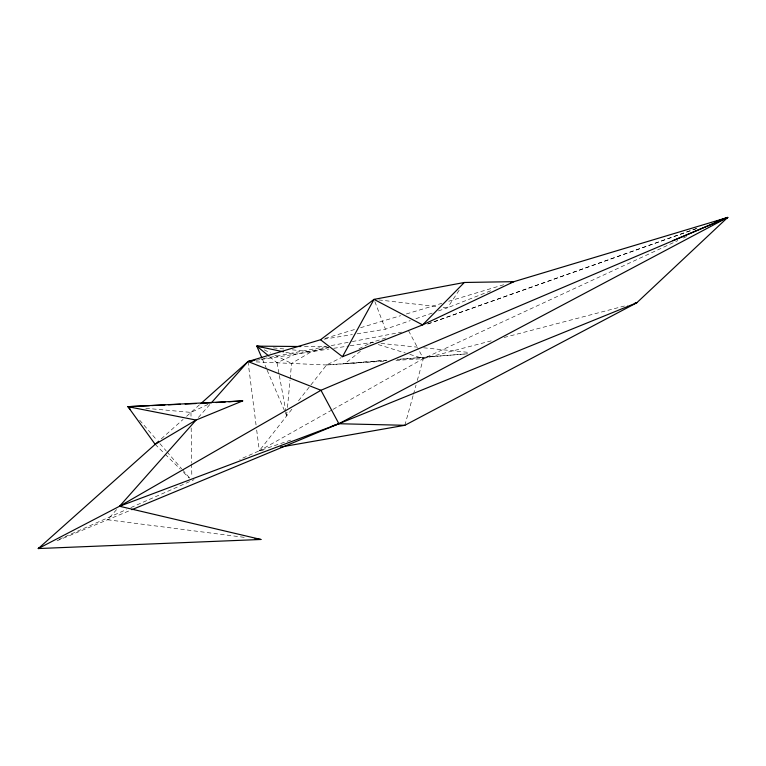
<?xml version="1.0" encoding="UTF-8"?>
<svg xmlns="http://www.w3.org/2000/svg" width="766" height="766" viewBox="0 0 766 766"><rect width="100%" height="100%" fill="white"/><g stroke="black" fill="none" stroke-linecap="round" stroke-linejoin="round"><path stroke-width="0.57" stroke-dasharray="3.83 2.87" d="M285.316 412.558L286.714 415.823L287.039 412.252M287.48 407.493L290.017 380.108M290.132 378.921L291.568 363.448L311.207 351.776L328.413 347.592M404.86 425.293L413.152 395.4M413.477 394.251L416.024 385.059M417.298 380.463L423.359 358.612L417.891 348.31M459.131 290.276L447.468 307.798L438.449 310.919M291.875 409.236L259.31 450.791L239.729 459.447M298.52 400.762L326.555 364.989L341.196 357.655M116.566 509.629L107.613 519.769L245.589 537.502M198.356 417.47L210.583 403.692M161.272 438.88L183.103 419.414M186.598 416.302L199.878 404.458M360.422 351.288L344.69 363.793L386.38 360.403M369.672 343.934L371.529 342.469L387.251 337.509M331.994 409.954L259.31 450.791L256.639 429.649M333.028 409.37L423.359 358.612L677.881 240.562M358.976 348.75L371.529 342.469L373.894 342.708M269.67 356.745L277.014 362.806L295.111 354.256L330.701 346.988M145.799 408.288L190.964 412.405L211.349 402.839M683.291 238.044L686.547 236.541M58.992 539.398L126.524 509.524M130.881 507.599L194.047 479.66M57 540.786L130.737 510.166M490.661 290.812L447.468 307.798L442.729 307.262M427.754 323.98L697.252 228.268M427.696 323.999L697.491 228.172M357.109 333.804L385.432 329.198L410.25 320.638M415.89 318.694L432.809 312.863M290.697 440.115L259.31 450.791L265.18 449.757M325.11 338.371L354.859 329.437M360.585 327.714L400.637 315.688M406.353 313.964L441.829 303.317M448.694 301.249L505.905 284.071M395.945 360.422L423.359 358.612L492.586 340.506M504.114 337.49L627.565 305.194M263.255 358.612L325.368 346.72M331.228 345.6L351.154 341.78M352.322 341.559L401.547 332.138M324.075 339.166L352.389 334.57M256.256 360.25L259.789 359.704M260.967 359.522L328.949 349.037M333.679 348.31L349.057 345.935M350.234 345.753L371.529 342.469M397.094 359.522L467.365 353.806L397.573 359.34M256.141 361.878L326.555 364.989L386.926 360.183M326.555 364.989L385.221 361.121M304.466 346.538L327.092 346.711M380.999 343.436L417.69 347.19M423.617 347.793L468.601 352.398M273.376 347.869L284.014 348.961M292.296 349.823L311.207 351.776M378.749 299.918L437.989 306.716M285.833 352.293L295.111 354.256M378.289 344.576L405.329 353.002M409.839 354.399L423.359 358.612M264.193 349.823L270.513 352.963M274.716 355.06L291.568 363.448M155.163 444.328L164.336 453.405M165.169 454.228L180.192 469.07M183.524 472.373L189.365 478.147M139.661 420.189L156.8 440.038M159.922 443.638L166.155 450.858M166.931 451.758L181.743 468.897M182.519 469.797L189.537 477.917M408.584 330.788L417.336 347.276M262.432 359.216L266.635 369.011M267.095 370.102L284.847 411.466M374.852 301.584L385.432 329.198M277.014 362.806L279.121 374.325M279.331 375.484L285.871 411.218M286.082 412.367L286.714 415.823M248.021 361.523L256.045 424.948M190.964 412.405L191.031 417.192M191.174 427.964L191.634 462.664M191.644 463.861L191.826 477.026"/><path stroke-width="1.15" d="M342.479 356.717L374.009 299.372L464.32 282.482L513.919 281.658L422.612 324.899L342.479 356.717L320.533 339.74L248.021 361.523L200.769 403.663M280.442 447.085L404.86 425.293L636.795 302.771L727.7 217.448L320.964 390.287L119.553 506.249L260.919 539.475L38.3 548.552L119.553 506.249L196.067 420.055L242.698 400.905L127.97 406.669L155.163 444.328L196.067 420.055L127.97 406.669L130.306 409.37M211.349 402.839L248.021 361.523L255.049 360.183M464.32 282.482L422.612 324.899L374.009 299.372L320.533 339.74M40.502 547.633L38.3 548.552L158.658 441.216M131.838 509.706L338.888 423.732L727.7 217.448L510.482 282.692M723.372 219.459L727.7 217.448L715.396 221.814M38.3 548.552L40.474 547.585M673.008 240.648L727.7 217.448L715.3 221.853M119.553 506.249L338.888 423.732L636.795 302.771L634.487 303.384M332.166 426.02L338.888 423.732L404.86 425.293M252.723 360.796L248.021 361.523L320.964 390.287L338.888 423.732M215.993 402.552L225.281 401.978M228.766 401.757L242.698 400.905M149.408 405.683L127.97 406.669L132.729 407.1M151.792 405.568L164.891 404.965M168.472 404.802L180.374 404.257M185.142 404.036L195.866 403.548M201.822 403.27L210.152 402.887M261.962 358.134L256.83 346.155L300.885 346.51M268.751 355.989L256.83 346.155L261.551 346.644M255.021 538.718L260.919 539.475M256.83 346.155L283.506 351.805"/></g></svg>
